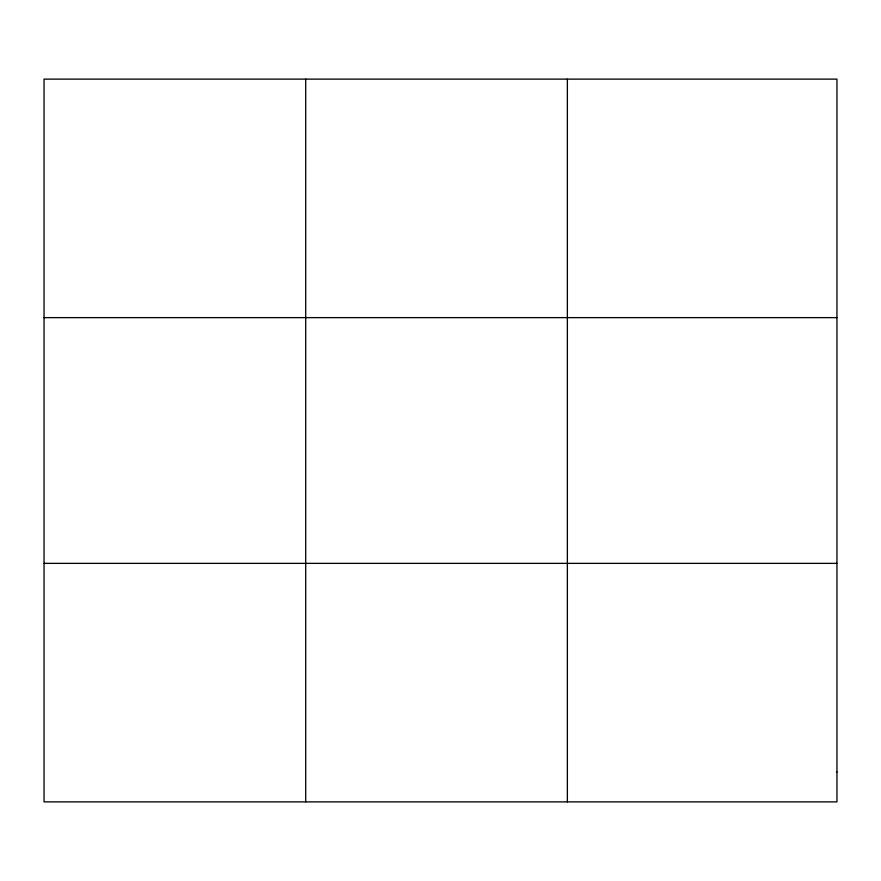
<?xml version="1.0" encoding="UTF-8"?>
<svg xmlns="http://www.w3.org/2000/svg" width="881" height="881" viewBox="0 0 881 881"><rect width="100%" height="100%" fill="white"/><g stroke="black" fill="none" stroke-linecap="round" stroke-linejoin="round"><path stroke-width="1.32" d="M305.707 801.875L305.707 79.125M567.364 801.875L567.364 79.125M44.05 317.634L836.95 317.634M44.05 563.366L836.95 563.366M836.95 772.064L836.95 801.875L44.05 801.875L44.05 79.125L836.95 79.125L836.95 772.064"/></g></svg>
